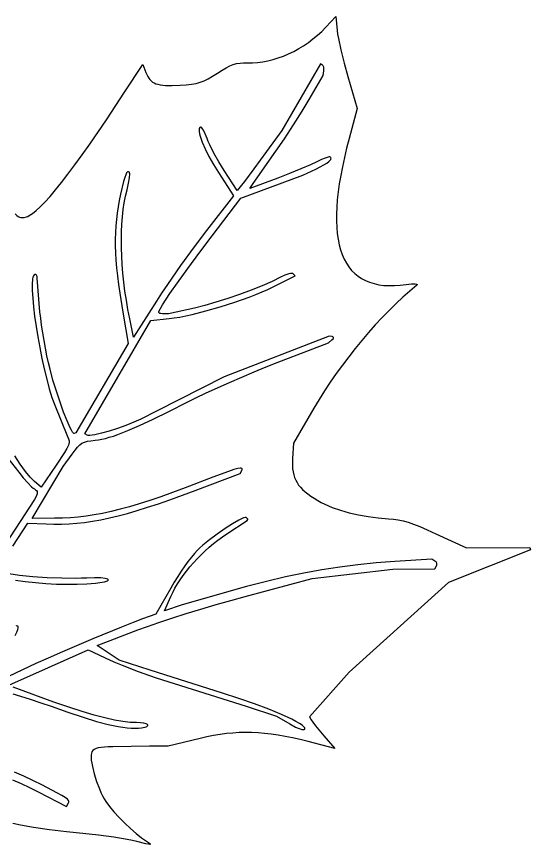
# Model space of a CAD drawing. Header units: millimetres. Extents: x 0.4 to 11.6, y 0.5 to 5.4.
# Drawn here: x 6.447 to 7.525, y 3.219 to 4.954 of the extents above; entities that cross this region are included whole.
import ezdxf

# ---------------------------------------------------------------- set-up
doc = ezdxf.new("R2010")
doc.units = ezdxf.units.MM
doc.header["$MEASUREMENT"] = 0

msp = doc.modelspace()

# ---------------------------------------------------------------- linework, layer by layer
at = {"flags": 128}
for points in [[(6.444731, 4.540998), (6.44778, 4.537623), (6.450576, 4.535207), (6.453323, 4.533665), (6.456228, 4.532913), (6.459497, 4.532868), (6.463337, 4.533447), (6.467954, 4.534564), (6.470745, 4.53552), (6.473785, 4.536958), (6.480605, 4.541271), (6.488404, 4.547491), (6.497171, 4.555604), (6.506895, 4.565596), (6.517565, 4.577454), (6.529171, 4.591164), (6.541702, 4.606713), (6.555148, 4.624088), (6.569497, 4.643274), (6.58474, 4.664258), (6.600865, 4.687027), (6.63572, 4.737866), (6.673976, 4.795681), (6.711902, 4.853876), (6.718669, 4.836968), (6.720549, 4.8326), (6.722541, 4.828679), (6.724696, 4.825189), (6.727063, 4.82211), (6.729692, 4.819423), (6.732633, 4.817112), (6.735936, 4.815156), (6.73965, 4.813538), (6.743826, 4.812239), (6.748513, 4.81124), (6.753762, 4.810524), (6.759621, 4.810072), (6.773373, 4.809886), (6.790169, 4.810534), (6.803102, 4.811411), (6.814105, 4.812605), (6.823694, 4.81428), (6.832383, 4.816603), (6.840688, 4.819738), (6.849123, 4.823851), (6.858204, 4.829108), (6.868447, 4.835673), (6.878266, 4.841981), (6.886862, 4.847029), (6.894573, 4.850933), (6.901737, 4.853808), (6.908692, 4.855771), (6.915778, 4.856937), (6.923332, 4.857423), (6.931694, 4.857344), (6.942132, 4.857331), (6.952743, 4.858032), (6.963482, 4.859427), (6.97431, 4.861497), (6.985182, 4.864223), (6.996058, 4.867585), (7.006894, 4.871564), (7.017649, 4.876141), (7.02828, 4.881298), (7.038746, 4.887014), (7.049003, 4.89327), (7.059011, 4.900047), (7.068725, 4.907327), (7.078105, 4.915089), (7.087109, 4.923315), (7.095693, 4.931985), (7.116681, 4.954291), (7.11944, 4.92482), (7.120396, 4.917532), (7.122067, 4.908088), (7.12718, 4.884319), (7.134043, 4.856677), (7.141916, 4.828329), (7.161634, 4.761309), (7.144576, 4.698588), (7.139252, 4.678253), (7.13452, 4.658592), (7.13038, 4.639608), (7.126832, 4.621301), (7.123874, 4.603676), (7.121507, 4.586732), (7.119727, 4.570474), (7.118537, 4.554902), (7.117933, 4.540019), (7.117915, 4.525827), (7.118484, 4.512328), (7.119637, 4.499524), (7.121374, 4.487417), (7.123694, 4.47601), (7.126597, 4.465304), (7.130081, 4.455302), (7.134146, 4.446005), (7.13879, 4.437416), (7.144014, 4.429537), (7.149816, 4.42237), (7.156195, 4.415917), (7.163151, 4.41018), (7.170682, 4.405161), (7.178789, 4.400862), (7.18747, 4.397286), (7.196723, 4.394435), (7.20655, 4.39231), (7.216948, 4.390914), (7.227917, 4.390249), (7.239456, 4.390316), (7.251564, 4.391119), (7.26424, 4.392659), (7.275188, 4.393891), (7.282959, 4.393995), (7.285443, 4.393639), (7.28688, 4.39302), (7.287179, 4.392613), (7.287186, 4.392143), (7.286277, 4.391016), (7.271845, 4.37896), (7.257334, 4.366117), (7.242787, 4.35254), (7.22825, 4.338281), (7.213764, 4.323394), (7.199376, 4.307931), (7.185129, 4.291945), (7.171067, 4.275487), (7.157234, 4.258612), (7.143674, 4.241371), (7.130431, 4.223817), (7.117549, 4.206003), (7.105073, 4.187981), (7.093046, 4.169805), (7.081512, 4.151526), (7.070516, 4.133198), (7.027622, 4.059782), (7.025771, 4.028234), (7.025488, 4.020534), (7.025584, 4.013293), (7.026082, 4.006473), (7.027002, 4.00004), (7.028367, 3.993958), (7.030197, 3.98819), (7.032516, 3.9827), (7.035343, 3.977453), (7.038702, 3.972412), (7.042612, 3.967542), (7.047097, 3.962807), (7.052178, 3.958171), (7.057876, 3.953598), (7.064212, 3.949051), (7.07121, 3.944496), (7.078889, 3.939896), (7.085909, 3.936044), (7.09332, 3.932364), (7.101103, 3.928862), (7.109237, 3.925542), (7.126481, 3.919469), (7.144893, 3.914188), (7.164315, 3.909737), (7.184586, 3.906159), (7.20555, 3.903495), (7.227046, 3.901785), (7.23755, 3.900956), (7.247511, 3.899585), (7.257473, 3.897499), (7.267985, 3.894525), (7.279592, 3.89049), (7.292841, 3.88522), (7.308278, 3.878542), (7.32645, 3.870284), (7.390347, 3.840778), (7.52316, 3.841653), (7.52462, 3.836207), (7.353102, 3.768149), (7.144435, 3.579982), (7.061744, 3.486709), (7.065066, 3.480027), (7.068168, 3.475339), (7.074159, 3.467514), (7.091357, 3.446811), (7.114328, 3.420277), (7.058312, 3.434674), (7.041643, 3.4388), (7.025671, 3.44242), (7.010318, 3.445535), (6.995507, 3.448149), (6.981162, 3.450262), (6.967205, 3.451877), (6.953559, 3.452997), (6.940147, 3.453623), (6.926891, 3.453758), (6.913716, 3.453404), (6.900544, 3.452564), (6.887297, 3.451239), (6.873898, 3.449431), (6.860271, 3.447143), (6.846339, 3.444378), (6.832024, 3.441136), (6.764937, 3.425077), (6.725916, 3.424678), (6.649066, 3.423944), (6.639679, 3.423719), (6.631536, 3.423213), (6.624577, 3.42241), (6.618739, 3.421295), (6.61396, 3.419853), (6.610177, 3.418069), (6.607329, 3.415929), (6.605353, 3.413417), (6.604235, 3.410425), (6.60367, 3.406395), (6.603622, 3.401448), (6.604059, 3.395705), (6.604946, 3.389287), (6.606249, 3.382316), (6.609969, 3.367195), (6.614947, 3.351309), (6.620911, 3.335627), (6.624178, 3.328165), (6.62759, 3.321117), (6.631113, 3.314603), (6.634713, 3.308745), (6.642143, 3.298538), (6.651519, 3.287275), (6.662324, 3.275462), (6.674039, 3.263605), (6.686144, 3.252211), (6.698121, 3.241787), (6.709451, 3.232838), (6.719616, 3.225871), (6.724224, 3.222927), (6.727071, 3.220809), (6.728023, 3.219513), (6.727745, 3.219172), (6.726942, 3.219034), (6.723695, 3.219368), (6.718145, 3.220511), (6.699594, 3.225203), (6.690619, 3.227305), (6.679232, 3.22954), (6.651077, 3.234136), (6.618847, 3.238443), (6.586262, 3.241912), (6.552311, 3.24544), (6.51636, 3.249905), (6.482698, 3.254736), (6.455611, 3.25936), (6.439348, 3.262637)], [(6.439753, 3.84397), (6.471324, 3.892299), (6.509502, 3.890741), (6.525567, 3.89033), (6.541532, 3.890433), (6.557518, 3.891076), (6.573645, 3.892288), (6.590032, 3.894094), (6.606799, 3.896522), (6.624066, 3.899599), (6.641952, 3.903351), (6.660578, 3.907805), (6.680063, 3.91299), (6.700527, 3.91893), (6.722089, 3.925653), (6.74487, 3.933187), (6.76899, 3.941558), (6.821723, 3.960919), (6.915809, 3.996491), (6.918689, 4.001479), (6.919627, 4.003345), (6.92008, 4.004884), (6.920019, 4.006091), (6.919415, 4.006959), (6.918237, 4.007482), (6.916455, 4.007653), (6.910963, 4.006916), (6.9027, 4.004695), (6.891428, 4.00094), (6.858903, 3.988622), (6.800707, 3.9662), (6.774385, 3.956495), (6.74971, 3.947743), (6.726532, 3.939903), (6.704697, 3.932936), (6.684053, 3.926803), (6.664449, 3.921465), (6.645733, 3.916881), (6.627751, 3.913013), (6.610353, 3.909821), (6.593385, 3.907266), (6.576696, 3.905308), (6.560134, 3.903909), (6.543546, 3.903028), (6.526781, 3.902626), (6.480137, 3.902143), (6.544917, 4.011204), (6.563927, 4.037317), (6.569947, 4.045399), (6.575092, 4.051678), (6.579806, 4.056421), (6.584531, 4.059892), (6.589709, 4.062356), (6.595782, 4.064079), (6.603193, 4.065326), (6.612384, 4.066361), (6.61911, 4.067211), (6.626212, 4.068472), (6.633761, 4.070176), (6.641827, 4.07235), (6.650483, 4.075024), (6.659798, 4.078228), (6.680693, 4.086342), (6.705079, 4.096926), (6.733525, 4.110215), (6.766599, 4.126442), (6.804869, 4.145844), (6.823344, 4.155046), (6.844827, 4.165272), (6.89372, 4.187432), (6.945359, 4.209596), (6.970273, 4.219826), (6.993551, 4.229034), (7.101201, 4.270645), (7.108437, 4.276505), (7.11082, 4.27892), (7.111765, 4.281025), (7.111692, 4.281902), (7.111251, 4.282629), (7.110439, 4.283184), (7.109254, 4.283542), (7.102836, 4.284718), (6.882379, 4.198806), (6.740705, 4.127253), (6.707564, 4.110741), (6.692996, 4.104084), (6.676347, 4.097449), (6.658737, 4.091172), (6.641284, 4.085591), (6.625106, 4.081042), (6.611323, 4.077862), (6.605679, 4.07689), (6.601053, 4.076388), (6.597585, 4.076396), (6.595414, 4.076957), (6.590739, 4.079656), (6.72867, 4.317472), (6.767435, 4.321273), (6.777782, 4.322547), (6.789319, 4.324435), (6.801884, 4.326887), (6.815317, 4.329854), (6.844141, 4.337139), (6.874501, 4.345895), (6.905111, 4.355731), (6.934681, 4.366253), (6.948673, 4.371649), (6.961923, 4.377068), (6.974269, 4.382464), (6.985549, 4.387785), (7.031666, 4.410501), (7.027555, 4.415137), (7.026261, 4.415822), (7.02415, 4.415986), (7.021333, 4.41566), (7.01792, 4.414872), (7.00975, 4.412037), (7.000528, 4.407724), (6.982934, 4.399111), (6.962259, 4.390065), (6.939336, 4.380881), (6.914993, 4.371856), (6.890061, 4.363287), (6.86537, 4.355469), (6.841752, 4.3487), (6.820036, 4.343276), (6.765981, 4.331), (6.753404, 4.331405), (6.749463, 4.331673), (6.747989, 4.331982), (6.746873, 4.332481), (6.746135, 4.333226), (6.745797, 4.334275), (6.745878, 4.335681), (6.746398, 4.337502), (6.74884, 4.34261), (6.753285, 4.350045), (6.76884, 4.373685), (6.784489, 4.396185), (6.806388, 4.426494), (6.831634, 4.460641), (6.857324, 4.494658), (6.917794, 4.573757), (7.047201, 4.621541), (7.074557, 4.634572), (7.083848, 4.639182), (7.091573, 4.64341), (7.097716, 4.647243), (7.102262, 4.650668), (7.105197, 4.653672), (7.106055, 4.655013), (7.106504, 4.656243), (7.106544, 4.657361), (7.10617, 4.658366), (7.105383, 4.659256), (7.104179, 4.66003), (7.102939, 4.660168), (7.100859, 4.659818), (7.094628, 4.657818), (7.086378, 4.654368), (7.077001, 4.649801), (7.063308, 4.643352), (7.043309, 4.634774), (7.019689, 4.625186), (6.995135, 4.615707), (6.936649, 4.593763), (6.943694, 4.604237), (6.991, 4.672002), (7.00895, 4.698262), (7.028063, 4.72741), (7.046053, 4.755895), (7.060634, 4.78017), (7.090008, 4.831046), (7.091511, 4.840532), (7.091749, 4.844414), (7.091285, 4.847974), (7.090214, 4.850817), (7.089481, 4.851846), (7.088631, 4.852548), (7.084247, 4.855079), (7.003301, 4.71527), (6.971566, 4.671411), (6.944771, 4.634877), (6.924912, 4.608627), (6.909993, 4.589703), (6.882675, 4.63128), (6.871382, 4.649445), (6.860831, 4.668168), (6.852203, 4.685246), (6.848978, 4.692478), (6.846678, 4.698472), (6.842915, 4.708312), (6.839085, 4.71617), (6.837285, 4.719107), (6.835636, 4.721249), (6.834195, 4.722497), (6.833016, 4.722752), (6.831355, 4.721714), (6.830349, 4.719713), (6.829972, 4.716815), (6.830198, 4.713085), (6.831002, 4.708588), (6.832359, 4.703388), (6.836627, 4.691142), (6.842796, 4.676869), (6.850662, 4.661088), (6.860021, 4.64432), (6.870667, 4.627086), (6.902024, 4.578761), (6.845376, 4.506051), (6.819582, 4.47185), (6.791227, 4.432477), (6.76375, 4.392802), (6.751415, 4.374371), (6.740588, 4.357691), (6.692448, 4.282041), (6.684644, 4.320601), (6.680861, 4.340297), (6.677532, 4.359744), (6.674659, 4.378917), (6.672241, 4.397789), (6.670279, 4.416334), (6.668774, 4.434524), (6.667727, 4.452335), (6.667137, 4.469739), (6.667005, 4.48671), (6.667332, 4.503222), (6.668119, 4.519249), (6.669366, 4.534763), (6.671073, 4.549739), (6.673241, 4.564151), (6.675871, 4.577971), (6.678964, 4.591174), (6.682102, 4.604785), (6.684055, 4.616286), (6.684666, 4.624467), (6.684419, 4.626934), (6.683776, 4.628115), (6.681685, 4.628931), (6.68073, 4.628914), (6.679813, 4.628556), (6.678916, 4.627814), (6.678023, 4.626646), (6.676179, 4.622859), (6.674146, 4.61685), (6.671787, 4.608276), (6.665548, 4.582057), (6.662679, 4.568676), (6.660223, 4.555414), (6.658183, 4.542186), (6.65656, 4.528907), (6.655355, 4.515491), (6.65457, 4.501853), (6.654206, 4.487907), (6.654266, 4.47357), (6.654751, 4.458754), (6.655662, 4.443376), (6.657001, 4.42735), (6.65877, 4.41059), (6.66097, 4.393011), (6.663602, 4.374529), (6.670173, 4.334511), (6.681666, 4.269312), (6.57162, 4.08145), (6.56826, 4.080549), (6.567578, 4.080612), (6.566771, 4.08112), (6.564807, 4.083399), (6.562422, 4.087243), (6.55967, 4.092511), (6.553276, 4.106749), (6.546058, 4.124973), (6.538442, 4.146046), (6.53086, 4.168831), (6.523741, 4.192188), (6.517515, 4.21498), (6.514329, 4.228262), (6.511129, 4.243039), (6.505036, 4.275105), (6.499925, 4.307224), (6.497953, 4.322068), (6.496486, 4.335444), (6.490855, 4.40563), (6.490466, 4.409277), (6.489317, 4.412041), (6.488513, 4.413007), (6.487585, 4.413652), (6.486557, 4.413942), (6.485449, 4.413842), (6.483925, 4.412865), (6.482666, 4.410859), (6.481664, 4.407879), (6.480911, 4.403977), (6.480117, 4.393626), (6.480219, 4.380238), (6.48115, 4.364244), (6.482844, 4.346077), (6.485237, 4.326166), (6.488261, 4.304945), (6.491852, 4.282843), (6.495942, 4.260294), (6.500467, 4.237727), (6.505361, 4.215575), (6.510557, 4.19427), (6.515989, 4.174241), (6.521592, 4.155921), (6.5273, 4.139742), (6.5542, 4.074275), (6.556472, 4.069505), (6.557764, 4.065267), (6.557959, 4.063141), (6.557809, 4.060899), (6.557282, 4.058458), (6.556343, 4.055736), (6.553102, 4.049116), (6.547819, 4.040376), (6.530073, 4.013884), (6.49866, 3.967813), (6.484918, 3.979709), (6.480712, 3.983674), (6.476118, 3.988599), (6.465981, 4.000981), (6.454947, 4.016168), (6.443456, 4.03347)], [(6.42885, 4.028886), (6.451799, 3.999393), (6.461492, 3.987489), (6.470919, 3.976881), (6.479002, 3.968724), (6.482203, 3.965926), (6.484663, 3.964174), (6.487277, 3.962447), (6.489158, 3.960637), (6.490309, 3.958641), (6.490733, 3.956355), (6.490432, 3.953673), (6.489409, 3.950493), (6.487667, 3.946709), (6.485207, 3.942218), (6.403427, 3.817618)], [(6.431402, 3.553113), (6.597714, 3.627272), (6.643938, 3.605236), (6.655012, 3.600261), (6.668799, 3.594558), (6.702322, 3.581772), (6.740114, 3.568484), (6.777783, 3.5563), (6.928687, 3.508636), (6.991971, 3.487872), (7.020228, 3.471627), (7.03241, 3.465125), (7.037517, 3.462804), (7.041918, 3.46112), (7.045576, 3.460084), (7.048455, 3.45971), (7.050517, 3.460009), (7.051725, 3.460995), (7.051982, 3.461974), (7.051724, 3.463106), (7.050967, 3.464386), (7.049724, 3.465807), (7.045846, 3.469046), (7.040208, 3.472771), (7.032931, 3.476928), (7.024136, 3.481467), (7.002468, 3.491477), (6.976164, 3.502384), (6.946183, 3.513767), (6.913487, 3.525209), (6.879034, 3.536292), (6.727747, 3.584173), (6.66248, 3.60561), (6.616601, 3.636003), (6.701578, 3.668759), (6.721508, 3.6761), (6.745628, 3.684421), (6.773016, 3.693434), (6.802748, 3.702851), (6.833901, 3.712385), (6.865553, 3.72175), (6.896779, 3.730657), (6.926657, 3.738819), (7.066758, 3.776124), (7.235877, 3.795817), (7.32404, 3.79701), (7.327668, 3.803097), (7.328258, 3.8044), (7.32854, 3.805771), (7.32823, 3.808551), (7.326845, 3.811109), (7.324487, 3.813116), (7.317677, 3.817048), (7.240395, 3.81201), (7.201036, 3.809004), (7.162765, 3.805155), (7.125105, 3.800384), (7.087576, 3.794609), (7.0497, 3.787752), (7.010999, 3.779731), (6.970995, 3.770467), (6.929209, 3.759879), (6.794634, 3.721401), (6.757393, 3.708545), (6.770528, 3.738592), (6.774612, 3.747295), (6.779292, 3.756112), (6.784533, 3.765005), (6.790301, 3.773934), (6.796563, 3.782863), (6.803285, 3.791753), (6.810432, 3.800566), (6.817971, 3.809263), (6.825867, 3.817809), (6.834086, 3.826163), (6.842595, 3.834288), (6.851358, 3.842146), (6.860343, 3.849699), (6.869516, 3.856909), (6.878841, 3.863737), (6.888285, 3.870147), (6.930901, 3.897925), (6.931978, 3.89979), (6.932057, 3.900711), (6.931475, 3.901837), (6.930339, 3.903028), (6.928754, 3.904139), (6.927908, 3.904377), (6.926716, 3.904331), (6.923369, 3.903438), (6.91887, 3.901563), (6.913373, 3.898811), (6.900012, 3.891094), (6.884527, 3.88112), (6.868163, 3.869725), (6.852164, 3.857742), (6.837773, 3.846006), (6.83157, 3.840492), (6.826234, 3.835352), (6.820424, 3.829051), (6.814052, 3.821395), (6.807238, 3.812552), (6.800097, 3.802687), (6.792746, 3.791967), (6.785304, 3.780558), (6.777887, 3.768627), (6.770612, 3.75634), (6.739124, 3.701801), (6.711693, 3.691915), (6.692151, 3.68456), (6.667202, 3.674692), (6.607087, 3.649938), (6.543349, 3.62269), (6.513872, 3.609706), (6.487989, 3.597988), (6.430299, 3.571388)], [(6.445354, 3.773246), (6.465485, 3.770262), (6.486821, 3.767853), (6.508876, 3.766038), (6.531163, 3.764836), (6.553197, 3.764266), (6.574491, 3.764349), (6.594559, 3.765104), (6.612914, 3.766549), (6.626958, 3.768495), (6.631952, 3.769579), (6.63565, 3.770701), (6.638098, 3.771835), (6.639338, 3.772954), (6.639415, 3.774031), (6.638371, 3.775041), (6.636251, 3.775956), (6.633099, 3.77675), (6.62387, 3.777869), (6.611034, 3.778185), (6.59494, 3.777486), (6.583431, 3.776872), (6.570589, 3.776573), (6.542039, 3.776833), (6.511546, 3.778079), (6.481369, 3.780129), (6.453766, 3.782798), (6.430995, 3.785901)], [(6.444785, 3.656802), (6.448224, 3.663655), (6.450304, 3.669693), (6.450783, 3.672202), (6.450861, 3.674262), (6.450517, 3.675792), (6.449732, 3.676709), (6.447821, 3.677241), (6.445783, 3.676762)], [(6.439611, 3.534472), (6.455612, 3.529926), (6.476026, 3.523537), (6.498228, 3.516153), (6.519594, 3.508622), (6.55515, 3.495985), (6.586721, 3.485487), (6.614611, 3.477056), (6.639124, 3.470621), (6.650208, 3.468129), (6.660562, 3.466109), (6.670223, 3.464551), (6.679229, 3.463447), (6.687619, 3.462788), (6.695429, 3.462564), (6.702698, 3.462767), (6.709464, 3.463387), (6.716467, 3.464706), (6.718925, 3.465519), (6.720718, 3.466404), (6.721869, 3.46734), (6.722399, 3.468301), (6.722332, 3.469267), (6.721689, 3.470214), (6.720495, 3.47112), (6.71877, 3.471961), (6.713822, 3.47336), (6.707026, 3.474228), (6.698562, 3.474383), (6.692192, 3.474377), (6.685319, 3.474709), (6.669988, 3.476405), (6.652416, 3.479509), (6.632451, 3.48406), (6.60994, 3.490094), (6.584732, 3.497651), (6.556673, 3.506769), (6.525612, 3.517484), (6.44008, 3.54888)], [(6.439143, 3.354631), (6.456833, 3.346652), (6.474737, 3.338144), (6.492858, 3.329105), (6.552263, 3.298789), (6.556498, 3.306123), (6.557035, 3.307295), (6.557257, 3.308474), (6.557118, 3.309693), (6.556571, 3.31098), (6.554072, 3.313887), (6.549392, 3.317441), (6.542166, 3.321891), (6.532026, 3.327481), (6.501535, 3.343074), (6.481707, 3.352798), (6.462301, 3.361915), (6.443303, 3.37043)]]:
    msp.add_lwpolyline(points, dxfattribs=at)

doc.saveas('drawing.dxf')
